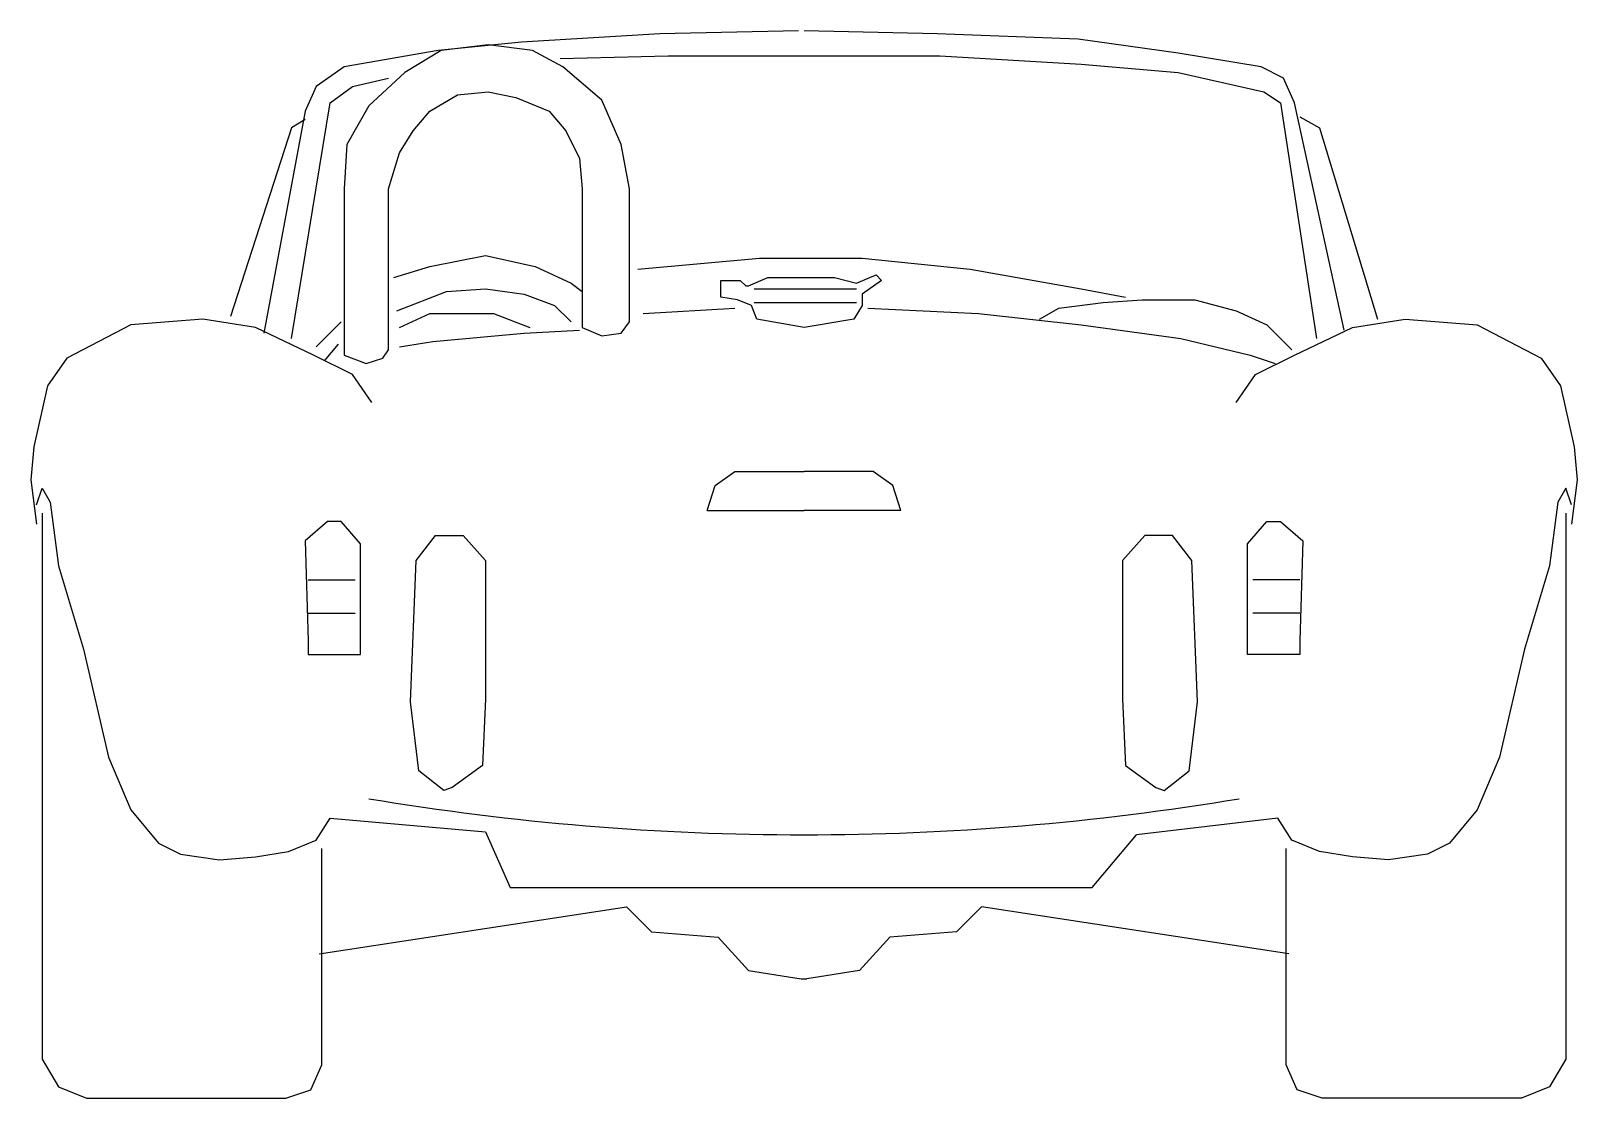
# Model space of a CAD drawing. Extents: x -0.89 to 0.89, y 0 to 1.22.
import ezdxf

# ---------------------------------------------------------------- set-up
doc = ezdxf.new("R2010")
doc.units = 0
doc.layers.get('0').update_dxf_attribs({"linetype": 'CONTINUOUS'})

msp = doc.modelspace()

# ---------------------------------------------------------------- linework, layer by layer
at = {"color": 0, "linetype": 'BYBLOCK'}
for p, q in [((-0.05715, 0.9271, 0.0381), (0.060325, 0.9271, 0.0381)), ((-0.18415, 0.898525, 0.0381), (-0.079375, 0.904875, 0.0381)), ((-0.05715, 0.911225, 0.0381), (0.060325, 0.911225, 0.0381)), ((-0.5588, 0.860425, 0.0381), (-0.530225, 0.889, 0.0381)), ((-0.549275, 0.84455, 0.0381), (-0.5334, 0.8636, 0.0381)), ((-0.111125, 0.6731, 0.0381), (0, 0.6731, 0.0381)), ((0.111125, 0.6731, 0.0381), (0, 0.6731, 0.0381)), ((-0.568325, 0.593725, 0.0381), (-0.51435, 0.593725, 0.0381)), ((0.568325, 0.593725, 0.0381), (0.51435, 0.593725, 0.0381)), ((-0.568325, 0.555625, 0.0381), (-0.51435, 0.555625, 0.0381)), ((0.568325, 0.555625, 0.0381), (0.51435, 0.555625, 0.0381)), ((-0.542925, 0.320675, 0.0381), (-0.365125, 0.3048, 0.0381)), ((0.542925, 0.320675, 0.0381), (0.381, 0.301625, 0.0381)), ((-0.003175, 0.136525, 0.0381), (0.003175, 0.136525, 0.0381))]:
    msp.add_line(p, q, dxfattribs=at)
for points in [[(-0.00635, 1.222375), (-0.1651, 1.2192), (-0.32385, 1.209675), (-0.4191, 1.20015), (-0.52705, 1.1811), (-0.5588, 1.158875), (-0.5715, 1.1303), (-0.619125, 0.8763)], [(0.619125, 0.879475), (0.561975, 1.139825), (0.549275, 1.1684), (0.523875, 1.1811), (0.428625, 1.196975), (0.314325, 1.21285), (0.1524, 1.2192), (0, 1.222375)], [(-0.2794, 1.190625), (-0.155575, 1.1938), (0.155575, 1.1938), (0.3175, 1.184275), (0.428625, 1.17475), (0.52705, 1.152525), (0.5461, 1.139825), (0.587375, 0.86995)], [(-0.587375, 0.86995), (-0.542925, 1.139825), (-0.517525, 1.158875), (-0.47625, 1.1684)], [(-0.5715, 1.120775), (-0.587375, 1.11125), (-0.657225, 0.89535)], [(0.568325, 1.12395), (0.59055, 1.11125), (0.657225, 0.892175)], [(-0.4699, 0.9398), (-0.428625, 0.9525), (-0.365125, 0.9652), (-0.307975, 0.9525), (-0.2667, 0.93345), (-0.254, 0.923925)], [(-0.1905, 0.949325), (-0.0508, 0.962025), (0.066675, 0.962025), (0.1905, 0.949325), (0.3175, 0.9271), (0.3683, 0.917575)], [(-0.466725, 0.9017), (-0.409575, 0.923925), (-0.365125, 0.9271), (-0.320675, 0.92075), (-0.28575, 0.90805), (-0.2667, 0.889)], [(0.073025, 0.904875), (0.200025, 0.898525), (0.3175, 0.885825), (0.4318, 0.86995), (0.511175, 0.8509), (0.53975, 0.841375)], [(0.269875, 0.892175), (0.2921, 0.904875), (0.3429, 0.911225), (0.38735, 0.9144), (0.447675, 0.9144), (0.4953, 0.9017), (0.530225, 0.885825), (0.5588, 0.85725)], [(-0.4953, 0.796925), (-0.517525, 0.828675), (-0.561975, 0.8509), (-0.62865, 0.88265), (-0.688975, 0.892175), (-0.771525, 0.885825), (-0.84455, 0.847725), (-0.866775, 0.815975), (-0.88265, 0.746125), (-0.885825, 0.708025), (-0.879475, 0.657225)], [(-0.46355, 0.88265), (-0.428625, 0.898525), (-0.3556, 0.898525), (-0.314325, 0.88265)], [(0.4953, 0.796925), (0.517525, 0.828675), (0.561975, 0.8509), (0.62865, 0.88265), (0.688975, 0.892175), (0.771525, 0.885825), (0.84455, 0.847725), (0.866775, 0.815975), (0.88265, 0.746125), (0.885825, 0.708025), (0.879475, 0.657225)], [(-0.46355, 0.860425), (-0.42545, 0.866775), (-0.320675, 0.8763), (-0.257175, 0.879475)], [(-0.111125, 0.6731), (-0.1016, 0.701675), (-0.079375, 0.71755), (0, 0.71755)], [(0.111125, 0.6731), (0.1016, 0.701675), (0.079375, 0.71755), (0, 0.71755)], [(-0.879475, 0.67945), (-0.873125, 0.6985), (-0.8636, 0.682625), (-0.854075, 0.6096), (-0.8255, 0.51435), (-0.796925, 0.390525), (-0.771525, 0.3302), (-0.739775, 0.2921), (-0.714375, 0.2794), (-0.669925, 0.27305), (-0.62865, 0.276225), (-0.59055, 0.282575), (-0.5588, 0.295275), (-0.542925, 0.320675)], [(0.879475, 0.67945), (0.873125, 0.6985), (0.8636, 0.682625), (0.854075, 0.6096), (0.8255, 0.51435), (0.796925, 0.390525), (0.771525, 0.3302), (0.739775, 0.2921), (0.714375, 0.2794), (0.669925, 0.27305), (0.62865, 0.276225), (0.59055, 0.282575), (0.5588, 0.295275), (0.542925, 0.320675)], [(-0.873125, 0.669925), (-0.873125, 0.04445), (-0.854075, 0.0127), (-0.822325, 0), (-0.593725, 0), (-0.56515, 0.009525), (-0.55245, 0.0381), (-0.55245, 0.28575)], [(0.873125, 0.669925), (0.873125, 0.04445), (0.854075, 0.0127), (0.822325, 0), (0.593725, 0), (0.56515, 0.009525), (0.55245, 0.0381), (0.55245, 0.28575)], [(-0.365125, 0.3048), (-0.33655, 0.2413), (0.3302, 0.2413), (0.381, 0.301625)], [(-0.555625, 0.1651), (-0.2032, 0.219075), (-0.174625, 0.1905), (-0.098425, 0.18415), (-0.0635, 0.14605), (-0.003175, 0.136525)], [(0.555625, 0.1651), (0.2032, 0.219075), (0.174625, 0.1905), (0.098425, 0.18415), (0.0635, 0.14605), (0.003175, 0.136525)]]:
    msp.add_lwpolyline(points, dxfattribs=at)
for points in [[(-0.200025, 0.889), (-0.200025, 1.0414), (-0.20955, 1.0922), (-0.231775, 1.143), (-0.276225, 1.1811), (-0.31115, 1.20015), (-0.36195, 1.2065), (-0.415925, 1.20015), (-0.4572, 1.17475), (-0.498475, 1.13665), (-0.523875, 1.0922), (-0.52705, 1.0414), (-0.52705, 0.8509), (-0.50165, 0.841375), (-0.4826, 0.847725), (-0.47625, 0.85725), (-0.47625, 1.0414), (-0.46355, 1.082675), (-0.447675, 1.108075), (-0.428625, 1.1303), (-0.396875, 1.14935), (-0.36195, 1.152525), (-0.3302, 1.146175), (-0.2921, 1.1303), (-0.27305, 1.108075), (-0.257175, 1.076325), (-0.254, 1.0414), (-0.254, 0.88265), (-0.231775, 0.873125), (-0.20955, 0.8763)], [(-0.053975, 0.892175), (-0.060325, 0.90805), (-0.0762, 0.9144), (-0.09525, 0.917575), (-0.09525, 0.936625), (-0.073025, 0.936625), (-0.066675, 0.930275), (-0.0635, 0.930275), (-0.041275, 0.9398), (0.034925, 0.9398), (0.060325, 0.93345), (0.08255, 0.942975), (0.0889, 0.936625), (0.066675, 0.92075), (0.066675, 0.90805), (0.05715, 0.892175), (0, 0.88265)], [(-0.508, 0.56515), (-0.508, 0.635), (-0.530225, 0.6604), (-0.5461, 0.6604), (-0.5715, 0.638175), (-0.568325, 0.523875), (-0.568325, 0.508), (-0.530225, 0.508), (-0.508, 0.508)], [(0.508, 0.56515), (0.508, 0.635), (0.530225, 0.6604), (0.5461, 0.6604), (0.5715, 0.638175), (0.568325, 0.523875), (0.568325, 0.508), (0.530225, 0.508), (0.508, 0.508)], [(-0.422275, 0.644525), (-0.390525, 0.644525), (-0.365125, 0.61595), (-0.365125, 0.4572), (-0.3683, 0.381), (-0.403225, 0.3556), (-0.41275, 0.352425), (-0.441325, 0.37465), (-0.45085, 0.454025), (-0.4445, 0.61595)], [(0.422275, 0.644525), (0.390525, 0.644525), (0.365125, 0.61595), (0.365125, 0.4572), (0.3683, 0.381), (0.403225, 0.3556), (0.41275, 0.352425), (0.441325, 0.37465), (0.45085, 0.454025), (0.4445, 0.61595)]]:
    msp.add_lwpolyline(points, close=True, dxfattribs=at)
msp.add_arc((0, 3.332285), 3.03066, 260.533123, 279.466877, dxfattribs=at)

doc.saveas('drawing.dxf')
